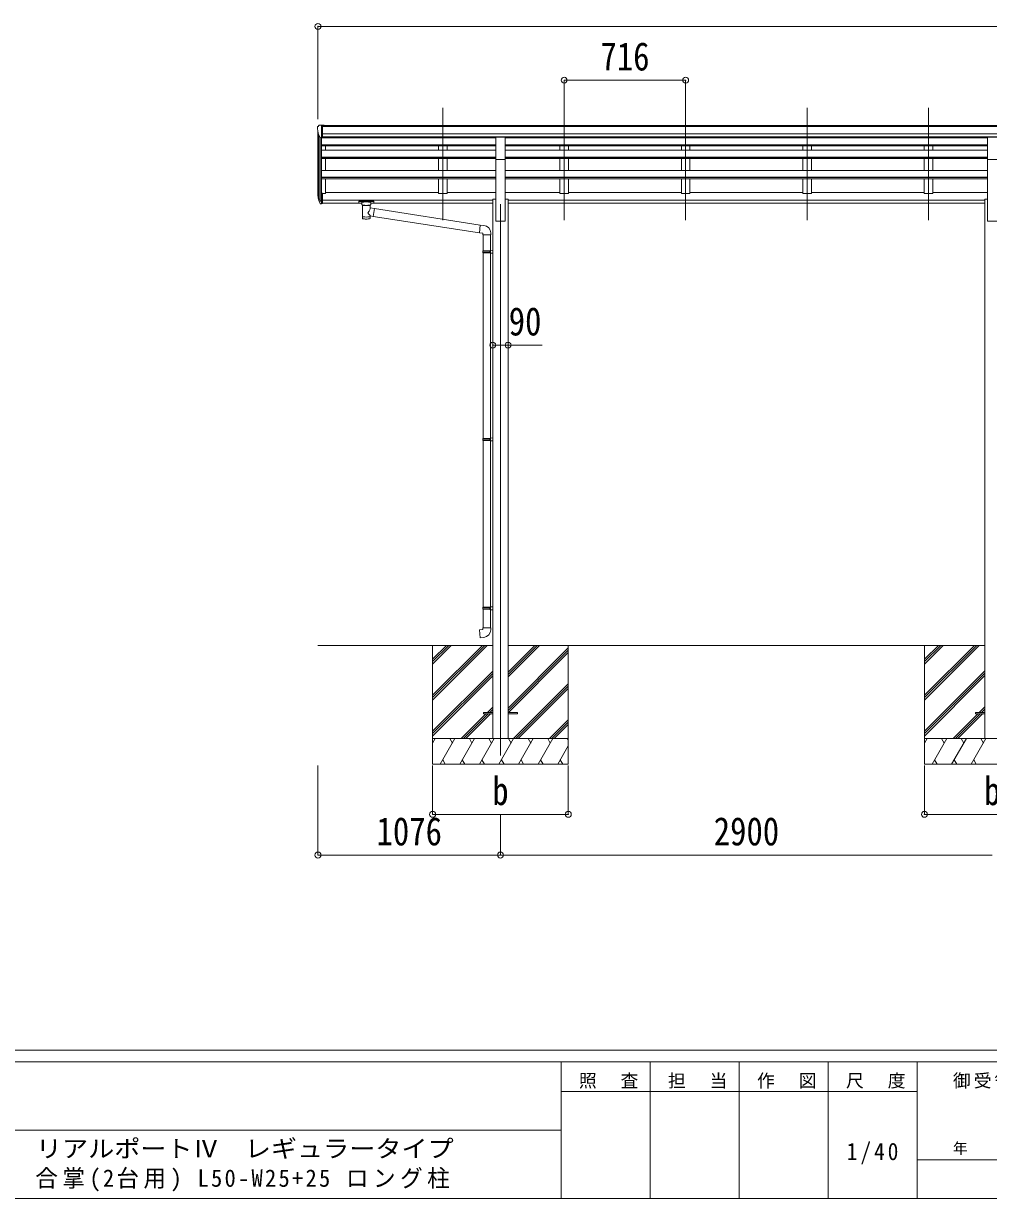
# Model space of a CAD drawing. Units: millimetres at full size. Extents: x -9783 to 33754, y -10064 to 6752.
# Drawn here: x 36 to 5726, y -6828 to 99 of the extents above; entities that cross this region are included whole.
import ezdxf
from ezdxf.enums import TextEntityAlignment as Align

# ---------------------------------------------------------------- set-up
doc = ezdxf.new("R2010")
doc.units = ezdxf.units.MM
doc.header["$LTSCALE"] = 35
doc.header["$PDMODE"] = 32
doc.header["$PDSIZE"] = 35
for name, color, linetype, lineweight in [('0-0_0', 7, 'Continuous', 9), ('0-1_本体', 4, 'Continuous', 9), ('0-2_部品', 7, 'Continuous', 9), ('0-8_PARTS2', 2, 'Continuous', 9), ('0-A_寸法', 6, 'Continuous', 9), ('F-0_240', 7, 'Continuous', 9)]:
    doc.layers.add(name, color=color, linetype=linetype, lineweight=lineweight)
doc.styles.add('ＭＳ ゴシック', font='')
doc.styles.get('ＭＳ ゴシック').set_extended_font_data('MS Gothic')

msp = doc.modelspace()

# ---------------------------------------------------------------- linework, layer by layer
at = {"layer": '0-0_0'}
for p, q in [((1772.2, -3567.15), (2803, -3567.15)), ((2448.2, -3567.15), (2448.2, -4267.15)), ((2448.2, -3861.33), (2742.38, -3567.15)), ((2448.2, -3875.47), (2756.53, -3567.15)), ((2448.2, -3889.62), (2770.67, -3567.15)), ((2448.2, -3677.48), (2558.54, -3567.15)), ((2448.2, -3663.34), (2544.39, -3567.15)), ((2448.2, -3649.2), (2530.25, -3567.15)), ((2893.4, -3567.15), (5703, -3567.15)), ((2893.4, -3752.78), (3079.04, -3567.15)), ((2893.4, -3738.64), (3064.89, -3567.15)), ((2893.4, -3724.5), (3050.75, -3567.15)), ((2893.4, -3936.63), (3248.2, -3581.83)), ((2893.4, -3950.77), (3248.2, -3595.98)), ((3248.2, -3567.15), (3248.2, -4267.15)), ((5348.2, -3567.15), (5348.2, -4267.15)), ((5348.2, -3861.33), (5642.38, -3567.15)), ((5348.2, -3875.47), (5656.53, -3567.15)), ((5348.2, -3889.62), (5670.67, -3567.15)), ((5348.2, -3677.48), (5458.54, -3567.15)), ((5348.2, -3663.34), (5444.39, -3567.15)), ((5348.2, -3649.2), (5430.25, -3567.15)), ((2895.66, -3962.65), (3248.2, -3610.12)), ((2448.2, -4073.46), (2803, -3718.66)), ((2448.2, -4087.6), (2803, -3732.81)), ((5348.2, -4073.46), (5703, -3718.66)), ((5348.2, -4087.6), (5703, -3732.81)), ((2448.2, -4101.75), (2803, -3746.95)), ((2925.01, -4117.15), (3248.2, -3793.96)), ((2939.15, -4117.15), (3248.2, -3808.11)), ((5348.2, -4101.75), (5703, -3746.95)), ((2953.3, -4117.15), (3248.2, -3822.25)), ((2771.15, -3962.65), (2803, -3930.8)), ((2785.29, -3962.65), (2803, -3944.94)), ((5671.15, -3962.65), (5703, -3930.8)), ((5685.29, -3962.65), (5703, -3944.94)), ((2616.65, -4117.15), (2762.15, -3971.65)), ((2630.79, -4117.15), (2776.29, -3971.65)), ((2644.93, -4117.15), (2790.43, -3971.65)), ((2799.43, -3962.65), (2803, -3959.08)), ((3137.15, -4117.15), (3248.2, -4006.1)), ((5516.65, -4117.15), (5662.15, -3971.65)), ((5530.79, -4117.15), (5676.29, -3971.65)), ((5544.93, -4117.15), (5690.43, -3971.65)), ((5699.43, -3962.65), (5703, -3959.08)), ((3151.29, -4117.15), (3248.2, -4020.24)), ((3165.43, -4117.15), (3248.2, -4034.38)), ((3248.2, -4117.15), (2448.2, -4117.15)), ((2448.2, -4144.66), (2464.08, -4117.15)), ((2492.95, -4267.15), (2579.55, -4117.15)), ((2564.55, -4143.13), (2549.55, -4117.15)), ((2608.42, -4267.15), (2695.02, -4117.15)), ((2680.02, -4143.14), (2665.02, -4117.15)), ((2723.89, -4267.15), (2810.49, -4117.15)), ((2795.49, -4143.14), (2780.49, -4117.15)), ((2839.36, -4267.15), (2925.96, -4117.15)), ((2910.96, -4143.14), (2895.96, -4117.15)), ((2954.83, -4267.15), (3041.43, -4117.15)), ((3026.43, -4143.13), (3011.43, -4117.15)), ((3070.3, -4267.15), (3156.9, -4117.15)), ((3126.9, -4117.15), (3141.9, -4143.13)), ((3242.37, -4117.15), (3248.2, -4127.25)), ((6148.2, -4117.15), (5348.2, -4117.15)), ((5348.2, -4144.66), (5364.08, -4117.15)), ((5392.95, -4267.15), (5479.55, -4117.15)), ((5464.55, -4143.13), (5449.55, -4117.15)), ((5508.42, -4267.15), (5595.02, -4117.15)), ((5580.02, -4143.14), (5565.02, -4117.15)), ((5623.89, -4267.15), (5710.49, -4117.15)), ((5695.49, -4143.14), (5680.49, -4117.15)), ((3185.77, -4267.15), (3248.2, -4159.02)), ((2448.2, -4267.15), (3248.2, -4267.15)), ((2507.95, -4241.17), (2522.95, -4267.15)), ((2623.42, -4241.17), (2638.42, -4267.15)), ((2738.89, -4241.17), (2753.89, -4267.15)), ((2854.36, -4241.17), (2869.36, -4267.15)), ((2969.83, -4241.17), (2984.83, -4267.15)), ((3085.3, -4241.17), (3100.3, -4267.15)), ((3200.77, -4241.17), (3215.77, -4267.15)), ((5348.2, -4267.15), (6148.2, -4267.15)), ((5407.95, -4241.17), (5422.95, -4267.15)), ((5523.42, -4241.17), (5538.42, -4267.15)), ((5638.89, -4241.17), (5653.89, -4267.15))]:
    msp.add_line(p, q, dxfattribs=at)
at = {"layer": '0-1_本体'}
for p, q in [((1772.2, -904.03), (1772.2, -539.78)), ((1798.7, -503.03), (6797.7, -503.03)), ((1798.7, -508.38), (6797.7, -508.38)), ((1798.7, -551.91), (6797.7, -551.91)), ((1776.49, -558.58), (1776.49, -928.29)), ((1786.2, -573.94), (1786.2, -946.29)), ((1792.2, -574.41), (1792.2, -901.86)), ((1792.2, -574.42), (2820.7, -574.42)), ((1792.2, -616.61), (2820.7, -616.61)), ((1792.2, -618.01), (2820.7, -618.01)), ((1792.2, -621.7), (2820.7, -621.7)), ((1798.7, -569.58), (6797.7, -569.58)), ((2820.7, -571.95), (1798.7, -571.95)), ((1817.2, -648.95), (1817.2, -621.7)), ((2483.2, -571.95), (2483.2, -574.42)), ((2483.2, -621.7), (2483.2, -648.95)), ((2533.2, -571.95), (2533.2, -574.42)), ((2533.2, -621.7), (2533.2, -648.95)), ((2875.7, -571.95), (5720.7, -571.95)), ((2875.7, -574.42), (5720.7, -574.42)), ((2875.7, -616.61), (5720.7, -616.61)), ((2875.7, -618.01), (5720.7, -618.01)), ((2875.7, -621.7), (5720.7, -621.7)), ((3199.2, -571.95), (3199.2, -574.42)), ((3199.2, -621.7), (3199.2, -648.95)), ((3249.2, -571.95), (3249.2, -574.42)), ((3249.2, -621.7), (3249.2, -648.95)), ((3915.2, -571.95), (3915.2, -574.42)), ((3915.2, -621.7), (3915.2, -648.95)), ((3965.2, -571.95), (3965.2, -574.42)), ((3965.2, -621.7), (3965.2, -648.95)), ((4631.2, -571.95), (4631.2, -574.42)), ((4631.2, -621.7), (4631.2, -648.95)), ((4681.2, -571.95), (4681.2, -574.42)), ((4681.2, -621.7), (4681.2, -648.95)), ((5347.2, -571.95), (5347.2, -574.42)), ((5347.2, -621.7), (5347.2, -648.95)), ((5397.2, -571.95), (5397.2, -574.42)), ((5397.2, -621.7), (5397.2, -648.95)), ((1792.2, -648.95), (2820.7, -648.95)), ((1792.2, -689.67), (2820.7, -689.67)), ((1792.2, -691.16), (2820.7, -691.16)), ((2875.7, -648.95), (5720.7, -648.95)), ((2875.7, -689.67), (5720.7, -689.67)), ((2875.7, -691.16), (5720.7, -691.16)), ((1792.2, -697.97), (2820.7, -697.97)), ((1817.2, -767.46), (1817.2, -697.97)), ((2483.2, -697.97), (2483.2, -767.46)), ((2533.2, -697.97), (2533.2, -767.46)), ((2820.7, -1067.15), (2820.7, -703.21)), ((2875.7, -697.97), (5720.7, -697.97)), ((2875.7, -1067.15), (2875.7, -703.21)), ((3199.2, -697.97), (3199.2, -767.46)), ((3249.2, -697.97), (3249.2, -767.46)), ((3915.2, -697.97), (3915.2, -767.46)), ((3965.2, -697.97), (3965.2, -767.46)), ((4631.2, -697.97), (4631.2, -767.46)), ((4681.2, -697.97), (4681.2, -767.46)), ((5347.2, -697.97), (5347.2, -767.46)), ((5397.2, -697.97), (5397.2, -767.46)), ((5720.7, -1067.15), (5720.7, -703.21)), ((1792.2, -767.46), (2820.7, -767.46)), ((1792.2, -806.77), (2820.7, -806.77)), ((1792.2, -808.25), (2820.7, -808.25)), ((1792.2, -817.73), (2820.7, -817.73)), ((1817.2, -902.69), (1817.2, -817.73)), ((2483.2, -817.73), (2483.2, -902.69)), ((2875.7, -767.46), (5720.7, -767.46)), ((2875.7, -806.77), (5720.7, -806.77)), ((2875.7, -808.25), (5720.7, -808.25)), ((2875.7, -817.73), (5720.7, -817.73)), ((3199.2, -817.73), (3199.2, -902.69)), ((3915.2, -817.73), (3915.2, -902.69)), ((4631.2, -817.73), (4631.2, -902.69)), ((5347.2, -817.73), (5347.2, -902.69)), ((1817.2, -897.89), (2483.2, -897.89)), ((2533.2, -897.89), (2820.7, -897.89)), ((2875.7, -897.89), (3199.2, -897.89)), ((3249.2, -897.89), (3915.2, -897.89)), ((3965.2, -897.89), (4631.2, -897.89)), ((4681.2, -897.89), (5347.2, -897.89)), ((5397.2, -897.89), (5720.7, -897.89)), ((1798.7, -902.69), (1817.2, -902.69)), ((1798.7, -942.19), (2803.2, -942.19)), ((1798.7, -943.57), (2803.2, -943.57)), ((1798.7, -960.75), (2030.2, -960.75)), ((2084.2, -960.75), (2803.2, -960.75)), ((2803.2, -937.15), (2820.7, -937.15)), ((2803.2, -937.15), (2803.2, -4117.15)), ((2875.7, -937.15), (2893.2, -937.15)), ((2893.2, -937.15), (2893.2, -4117.15)), ((2893.2, -942.19), (5703.2, -942.19)), ((2893.2, -943.57), (5703.2, -943.57)), ((2893.2, -960.75), (5703.2, -960.75)), ((5703.2, -937.15), (5720.7, -937.15)), ((5703.2, -937.15), (5703.2, -4117.15)), ((2820.7, -1067.15), (2875.7, -1067.15)), ((5720.7, -1067.15), (5775.7, -1067.15))]:
    msp.add_line(p, q, dxfattribs=at)
for points in [[(2533.2, -817.73), (2533.2, -902.69), (2483.2, -902.69)], [(3249.2, -817.73), (3249.2, -902.69), (3199.2, -902.69)], [(3965.2, -817.73), (3965.2, -902.69), (3915.2, -902.69)], [(4681.2, -817.73), (4681.2, -902.69), (4631.2, -902.69)], [(5397.2, -817.73), (5397.2, -902.69), (5347.2, -902.69)]]:
    msp.add_lwpolyline(points, dxfattribs=at)
at = {"layer": '0-2_部品'}
for p, q in [((1770.2, -510.8), (1770.2, -511.43)), ((1777.11, -502), (1773.05, -507.8)), ((1780.2, -501.43), (1777.87, -501.57)), ((1780.2, -501.43), (1798.7, -501.43)), ((1792.2, -574.41), (1792.2, -501.43)), ((1798.7, -501.43), (1808.7, -501.52)), ((1798.7, -573.41), (1798.7, -501.43)), ((1808.7, -503.03), (1808.7, -501.52)), ((1784.58, -572.6), (1775.3, -556.53)), ((1792.2, -574.41), (1787, -574.1)), ((1798.7, -573.41), (1792.2, -573.41)), ((2820.7, -571.3), (2875.7, -571.3)), ((2820.7, -703.37), (2820.7, -571.3)), ((2875.7, -703.37), (2875.7, -571.3)), ((5720.7, -571.3), (5775.7, -571.3)), ((5720.7, -703.37), (5720.7, -571.3)), ((2820.7, -703.37), (2875.7, -703.37)), ((5720.7, -703.37), (5775.7, -703.37)), ((1774.6, -927.9), (1784.76, -947.07)), ((1785.77, -945.82), (1776.02, -927.4)), ((1777.18, -944.75), (1784.76, -962.24)), ((1792.2, -946.57), (1787.07, -946.57)), ((1792.2, -948.57), (1787.36, -948.57)), ((1792.2, -963.74), (1787.36, -963.74)), ((1792.2, -901.86), (1792.2, -963.74)), ((1798.7, -901.86), (1792.2, -901.86)), ((1798.7, -940.17), (1792.2, -940.17)), ((1798.7, -945.57), (1792.2, -945.57)), ((1798.7, -962.92), (1792.2, -962.92)), ((1798.7, -901.86), (1798.7, -962.92)), ((2013.7, -948.63), (2013.7, -959.39)), ((2013.7, -948.82), (2013.7, -950.37)), ((2015.7, -947.97), (2098.7, -947.97)), ((2015.7, -950.15), (2098.7, -950.15)), ((2015.7, -960.06), (2030.2, -960.06)), ((2030.2, -966.86), (2030.2, -956.59)), ((2084.2, -966.86), (2084.2, -956.59)), ((2084.2, -960.06), (2098.7, -960.06)), ((2100.7, -948.63), (2100.7, -959.39)), ((2034.3, -971.37), (2034.29, -1051.66)), ((2080.1, -988.94), (2080.1, -971.35)), ((2105.33, -992.85), (2080.1, -988.93)), ((2080.12, -1051.66), (2080.1, -1035.03)), ((2080.1, -1035.28), (2098.31, -1038.1)), ((2105.33, -992.85), (2098.31, -1038.1)), ((2725.28, -1135.47), (2098.31, -1038.1)), ((2105.33, -992.85), (2729.29, -1089.64)), ((2750.13, -1091.47), (2729.29, -1089.64)), ((2745.2, -1147.21), (2791.2, -1147.21)), ((2747.2, -1147.21), (2747.2, -1241.21)), ((2789.2, -1147.21), (2789.2, -1238.65)), ((2791.2, -1147.21), (2791.2, -1136.29)), ((2745.2, -1243.21), (2746.2, -1241.21)), ((2745.2, -1243.21), (2789.2, -1243.21)), ((2745.2, -1243.21), (2745.2, -1251.21)), ((2746.2, -1241.21), (2789.2, -1241.21)), ((2784.73, -1243.21), (2784.3, -1241.21)), ((2787.2, -1238.71), (2803.2, -1238.24)), ((2787.2, -1240.71), (2787.2, -1238.71)), ((2787.2, -1240.71), (2789.2, -1240.71)), ((2803.2, -1238.24), (2803.2, -1256.18)), ((2745.2, -1251.21), (2789.2, -1251.21)), ((2745.2, -1251.21), (2746.2, -1253.21)), ((2746.2, -1253.21), (2789.2, -1253.21)), ((2747.2, -1253.21), (2747.2, -2347.4)), ((2787.2, -1255.71), (2787.2, -1253.71)), ((2787.2, -1255.71), (2803.2, -1256.18)), ((2789.2, -1255.77), (2789.2, -2344.84)), ((2745.2, -2349.4), (2746.2, -2347.4)), ((2745.2, -2349.4), (2789.2, -2349.4)), ((2745.2, -2349.4), (2745.2, -2357.4)), ((2746.2, -2347.4), (2789.2, -2347.4)), ((2784.73, -2349.4), (2784.3, -2347.4)), ((2787.2, -2344.9), (2803.2, -2344.43)), ((2787.2, -2346.9), (2787.2, -2344.9)), ((2787.2, -2346.9), (2789.2, -2346.9)), ((2803.2, -2344.43), (2803.2, -2362.37)), ((2745.2, -2357.4), (2789.2, -2357.4)), ((2745.2, -2357.4), (2746.2, -2359.4)), ((2746.2, -2359.4), (2789.2, -2359.4)), ((2747.2, -2359.4), (2747.2, -3342.56)), ((2787.2, -2361.9), (2787.2, -2359.9)), ((2787.2, -2361.9), (2803.2, -2362.37)), ((2789.2, -2361.96), (2789.2, -3340)), ((2745.2, -3344.56), (2746.2, -3342.56)), ((2745.2, -3344.56), (2789.2, -3344.56)), ((2745.2, -3344.56), (2745.2, -3352.56)), ((2745.2, -3352.56), (2789.2, -3352.56)), ((2745.2, -3352.56), (2746.2, -3354.56)), ((2746.2, -3342.56), (2789.2, -3342.56)), ((2746.2, -3354.56), (2789.2, -3354.56)), ((2747.2, -3354.56), (2747.2, -3464.56)), ((2784.73, -3344.56), (2784.3, -3342.56)), ((2787.2, -3340.06), (2803.2, -3339.59)), ((2787.2, -3342.06), (2787.2, -3340.06)), ((2787.2, -3342.06), (2789.2, -3342.06)), ((2787.2, -3357.06), (2787.2, -3355.06)), ((2787.2, -3357.06), (2803.2, -3357.53)), ((2789.2, -3357.12), (2789.2, -3464.56)), ((2803.2, -3339.59), (2803.2, -3357.53)), ((2745.2, -3464.56), (2791.2, -3464.56)), ((2745.2, -3474.56), (2745.2, -3464.56)), ((2791.2, -3464.56), (2791.2, -3475.48))]:
    msp.add_line(p, q, dxfattribs=at)
at = {"layer": '0-2_部品', "color": 4}
for p, q in [((2748.4, -3962.65), (2748.4, -3971.65)), ((2803.2, -3962.65), (2748.4, -3962.65)), ((2803.2, -3971.65), (2748.4, -3971.65)), ((2948, -3962.65), (2893.2, -3962.65)), ((5648.4, -3962.65), (5648.4, -3971.65)), ((5703.2, -3962.65), (5648.4, -3962.65)), ((5703.2, -3971.65), (5648.4, -3971.65))]:
    msp.add_line(p, q, dxfattribs=at)
at = {"layer": '0-2_部品'}
for points in [[(2013.7, -948.63), (2013.74, -948.44), (2013.83, -948.3), (2013.92, -948.21), (2014.02, -948.15), (2014.15, -948.1), (2014.44, -948.04), (2014.93, -947.99), (2015.47, -947.97), (2015.7, -947.97)], [(2013.7, -959.39), (2013.74, -959.59), (2013.83, -959.73), (2013.92, -959.82), (2014.02, -959.88), (2014.15, -959.93), (2014.44, -959.99), (2014.93, -960.03), (2015.47, -960.05), (2015.7, -960.06)], [(2030.24, -966.81), (2030.22, -967.16), (2030.47, -968.12), (2030.99, -969), (2031.79, -969.84), (2032.9, -970.64), (2034.3, -971.37)], [(2080.1, -971.35), (2080.34, -971.26), (2081.69, -970.52), (2082.81, -969.68), (2083.56, -968.81), (2084.02, -967.91), (2084.19, -967.03)], [(2098.7, -947.97), (2099.06, -947.97), (2099.59, -948), (2100.04, -948.05), (2100.34, -948.13), (2100.51, -948.23), (2100.63, -948.36), (2100.7, -948.54), (2100.7, -948.63)], [(2098.7, -960.06), (2099.06, -960.05), (2099.59, -960.03), (2100.04, -959.98), (2100.34, -959.9), (2100.51, -959.8), (2100.63, -959.66), (2100.7, -959.48), (2100.7, -959.39)], [(2729.29, -1089.64), (2725.28, -1135.47), (2745.2, -1137.21), (2745.2, -1147.21)], [(2784.73, -1243.21), (2784.73, -1251.21), (2784.3, -1253.21)], [(2787.2, -1253.71), (2789.2, -1253.71), (2789.2, -1240.71)], [(2784.73, -2349.4), (2784.73, -2357.4), (2784.3, -2359.4)], [(2787.2, -2359.9), (2789.2, -2359.9), (2789.2, -2346.9)], [(2784.73, -3344.56), (2784.73, -3352.56), (2784.3, -3354.56)], [(2787.2, -3355.06), (2789.2, -3355.06), (2789.2, -3342.06)], [(2750.13, -3520.3), (2729.29, -3522.13), (2725.28, -3476.3), (2745.2, -3474.56)]]:
    msp.add_lwpolyline(points, dxfattribs=at)
at = {"layer": '0-2_部品', "color": 4}
msp.add_lwpolyline([(2948, -3962.65), (2948, -3971.65), (2893.2, -3971.65)], dxfattribs=at)
at = {"layer": '0-2_部品'}
for centre, radius, start, end in [((1773.2, -510.8), 3, 93, 180), ((1972.2, -511.43), 202, 180, 192.90261), ((1777.93, -502.57), 1, 93.5, 145), ((1787.18, -571.1), 3, 210, 266.5), ((1860.86, -905.73), 89.07, 174.49576, 194.41188), ((1860.15, -901.45), 88.05, 177.22392, 197.21071), ((1905.42, -908.68), 133.22, 183.27987, 195.71302), ((1787.36, -945.57), 3, 210, 270), ((1787.36, -960.74), 3, 210, 270), ((1787.07, -945.07), 1.5, 210, 270), ((2746.2, -1136.29), 45, 0, 85), ((2746.2, -3475.48), 45, 275, 0)]:
    msp.add_arc(centre, radius, start, end, dxfattribs=at)
for centre, major_axis, ratio, start_param, end_param in [((2015.7, -950.37), (2, 0), 0.109601, 1.5707963, 3.1415927), ((2057.2, -956.59), (27, 0), 0.122176, 6.2831853, 9.424778), ((2068.2, -966.86), (16, 0), 0.361356, 6.2636979, 6.2831853), ((2098.7, -950.37), (2, 0), 0.109601, 0, 1.5707963), ((2057.22, -971.82), (-22.91, 0.42), 0.072511, 0.0008029, 1.5715993), ((2057.22, -973.44), (-22.91, 0.42), 0.072511, 0.0008029, 1.5715993), ((2057.19, -971.82), (22.92, 0.42), 0.07247, 4.71158, 6.2823764), ((2057.19, -973.44), (22.92, 0.42), 0.07247, 4.71158, 6.2823764), ((2057.2, -1015.48), (-22.81, -26.62), 0.234429, 1.6855472, 3.1268519), ((2059.76, -1012.83), (20.32, -22.25), 0.045535, 0.0389954, 1.3075346), ((2057.2, -1051.66), (22.92, 0), 0.101955, 3.1415499, 6.2833984), ((2057.2, -1039.22), (22.91, 0), 0.122865, 3.1415927, 6.2831853)]:
    msp.add_ellipse(centre, major_axis=major_axis, ratio=ratio, start_param=start_param, end_param=end_param, dxfattribs=at)
at = {"layer": '0-8_PARTS2'}
for p, q in [((2508.2, -1060.95), (2508.2, -398.42)), ((3224.2, -1060.95), (3224.2, -398.42)), ((3940.2, -1060.95), (3940.2, -398.42)), ((4656.2, -1060.95), (4656.2, -398.42)), ((5372.2, -1060.95), (5372.2, -398.42)), ((2848.2, -967.15), (2848.2, -4217.15))]:
    msp.add_line(p, q, dxfattribs=at)
at = {"layer": '0-A_寸法'}
for p, q in [((1772.2, 81.2), (1772.2, -464.42)), ((1772.2, 81.2), (6824.2, 81.2)), ((3224.2, -235.41), (3224.2, -464.42)), ((3224.2, -235.41), (3940.2, -235.41)), ((3940.2, -235.41), (3940.2, -464.42)), ((2803.2, -1797.34), (2893.2, -1797.34)), ((2893.2, -1797.34), (3093.2, -1797.34)), ((1772.2, -4803.52), (1772.2, -4274.57)), ((2448.2, -4563.54), (2448.2, -4274.57)), ((3248.2, -4563.54), (3248.2, -4274.57)), ((5348.2, -4563.54), (5348.2, -4274.57)), ((2448.2, -4563.54), (3248.2, -4563.54)), ((2848.2, -4803.52), (2848.2, -4563.54)), ((5348.2, -4563.54), (6148.2, -4563.54)), ((1772.2, -4803.52), (2848.2, -4803.52)), ((2848.2, -4803.52), (5748.2, -4803.52))]:
    msp.add_line(p, q, dxfattribs=at)
for p in [(1772.2, 81.2), (3224.2, -235.41), (3940.2, -235.41), (2803.2, -1797.34), (2893.2, -1797.34), (2448.2, -4563.54), (3248.2, -4563.54), (5348.2, -4563.54), (1772.2, -4803.52), (2848.2, -4803.52)]:
    msp.add_point(p, dxfattribs=at)
at = {"layer": 'F-0_240', "color": 5}
for p, q in [((-9783.03, -5953.1), (9396.97, -5953.1)), ((-9783.03, -6023.1), (6285.75, -6023.1)), ((3205.75, -6023.1), (3205.75, -6828.1)), ((3730.75, -6023.1), (3730.75, -6828.1)), ((4255.75, -6023.1), (4255.75, -6828.1)), ((4780.75, -6023.1), (4780.75, -6828.1)), ((5305.75, -6023.1), (5305.75, -6828.1)), ((3205.75, -6198.1), (5305.75, -6198.1)), ((-3969.25, -6425.6), (3205.75, -6425.6)), ((5305.75, -6600.6), (6285.75, -6600.6)), ((-9783.03, -6828.1), (9396.97, -6828.1))]:
    msp.add_line(p, q, dxfattribs=at)

# ---------------------------------------------------------------- texts
at = {"layer": '0-A_寸法', "color": 7, "style": 'ＭＳ ゴシック', "width": 0.85}
for s, p in [('716', (3437.83, -228.41)), ('90', (2896.95, -1790.34)), ('b', (2800.08, -4558.54)), ('b', (5700.08, -4558.54)), ('1076', (2117.7, -4796.52)), ('2900', (4105.7, -4796.52))]:
    msp.add_text(s, height=166.8, dxfattribs=at).set_placement(p, align=Align.BOTTOM_LEFT)
at = {"layer": 'F-0_240', "style": 'ＭＳ ゴシック', "width": 1.1}
msp.add_text('リアルポートⅣ\u3000レギュラータイプ', height=102.6, dxfattribs=at).set_placement((109.35, -6616.22), align=Align.BOTTOM_LEFT)
at = {"layer": 'F-0_240', "style": 'ＭＳ ゴシック'}
msp.add_text('年\u3000\u3000月\u3000\u3000日', height=64.15, dxfattribs=at).set_placement((5515.76, -6583.1), align=Align.BOTTOM_LEFT)
at = {"layer": 'F-0_240', "attachment_point": 7, "style": 'ＭＳ ゴシック'}
for s, insert, char_height in [('\\T1.17;照\u3000査', (3310.76, -6180.6), 76.98), ('\\T1.17;担\u3000当', (3835.76, -6180.6), 76.98), ('\\T1.17;作\u3000図', (4360.75, -6180.6), 76.98), ('\\T1.17;尺\u3000度', (4885.76, -6180.6), 76.98), ('\\T1.17;御受領印', (5515.75, -6180.6), 76.98), ('\\T1.28;\\W0.9;1/40', (4890.13, -6626.85), 102.6), ('\\T1.2;\\W0.95;合掌(2台用)\\~L50-W25+25\\~ロング柱', (105.77, -6786.55), 102.6)]:
    msp.add_mtext(s, dxfattribs=dict(at, insert=insert, char_height=char_height))

doc.saveas('drawing.dxf')
